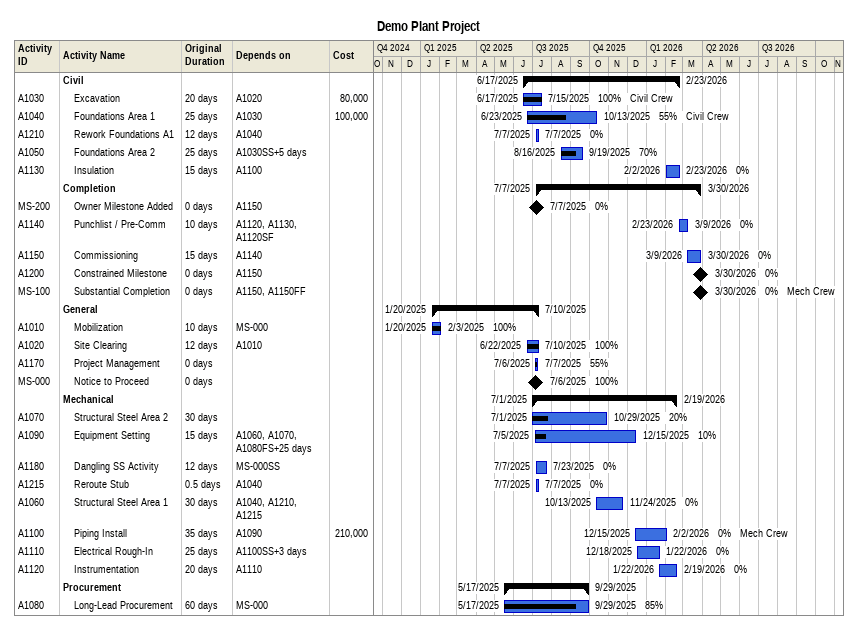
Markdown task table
Demo Plant Project

| ID | Level | Task | Original duration | Start | Finish | Predecessors | Resources | % complete | Cost |
|---|---|---|---|---|---|---|---|---|---|
|  | 1 | **Civil** |  | 2025-06-17 | 2026-02-23 |  |  |  |  |
| A1030 | 2 | Excavation | 20d | 2025-06-17 | 2025-07-15 | A1020 | Civil Crew | 100 | 80000 |
| A1040 | 2 | Foundations Area 1 | 25d | 2025-06-23 | 2025-10-13 | A1030 | Civil Crew | 55 | 100000 |
| A1210 | 2 | Rework Foundations A1 | 12d | 2025-07-07 | 2025-07-07 | A1040 |  | 0 |  |
| A1050 | 2 | Foundations Area 2 | 25d | 2025-08-16 | 2025-09-19 | A1030SS+5d |  | 70 |  |
| A1130 | 2 | Insulation | 15d | 2026-02-02 | 2026-02-23 | A1100 |  | 0 |  |
|  | 1 | **Completion** |  | 2025-07-07 | 2026-03-30 |  |  |  |  |
| MS-200 | 2 | Owner Milestone Added | 0d | 2025-07-07 | 2025-07-07 | A1150 |  | 0 |  |
| A1140 | 2 | Punchlist / Pre-Comm | 10d | 2026-02-23 | 2026-03-09 | A1120, A1130, A1120SF |  | 0 |  |
| A1150 | 2 | Commissioning | 15d | 2026-03-09 | 2026-03-30 | A1140 |  | 0 |  |
| A1200 | 2 | Constrained Milestone | 0d | 2026-03-30 | 2026-03-30 | A1150 |  | 0 |  |
| MS-100 | 2 | Substantial Completion | 0d | 2026-03-30 | 2026-03-30 | A1150, A1150FF | Mech Crew | 0 |  |
|  | 1 | **General** |  | 2025-01-20 | 2025-07-10 |  |  |  |  |
| A1010 | 2 | Mobilization | 10d | 2025-01-20 | 2025-02-03 | MS-000 |  | 100 |  |
| A1020 | 2 | Site Clearing | 12d | 2025-06-22 | 2025-07-10 | A1010 |  | 100 |  |
| A1170 | 2 | Project Management | 0d | 2025-07-06 | 2025-07-07 |  |  | 55 |  |
| MS-000 | 2 | Notice to Proceed | 0d | 2025-07-06 | 2025-07-06 |  |  | 100 |  |
|  | 1 | **Mechanical** |  | 2025-07-01 | 2026-02-19 |  |  |  |  |
| A1070 | 2 | Structural Steel Area 2 | 30d | 2025-07-01 | 2025-10-29 |  |  | 20 |  |
| A1090 | 2 | Equipment Setting | 15d | 2025-07-05 | 2025-12-15 | A1060, A1070, A1080FS+25d |  | 10 |  |
| A1180 | 2 | Dangling SS Activity | 12d | 2025-07-07 | 2025-07-23 | MS-000SS |  | 0 |  |
| A1215 | 2 | Reroute Stub | 0.5d | 2025-07-07 | 2025-07-07 | A1040 |  | 0 |  |
| A1060 | 2 | Structural Steel Area 1 | 30d | 2025-10-13 | 2025-11-24 | A1040, A1210, A1215 |  | 0 |  |
| A1100 | 2 | Piping Install | 35d | 2025-12-15 | 2026-02-02 | A1090 | Mech Crew | 0 | 210000 |
| A1110 | 2 | Electrical Rough-In | 25d | 2025-12-18 | 2026-01-22 | A1100SS+3d |  | 0 |  |
| A1120 | 2 | Instrumentation | 20d | 2026-01-22 | 2026-02-19 | A1110 |  | 0 |  |
|  | 1 | **Procurement** |  | 2025-05-17 | 2025-09-29 |  |  |  |  |
| A1080 | 2 | Long-Lead Procurement | 60d | 2025-05-17 | 2025-09-29 | MS-000 |  | 85 |  |
